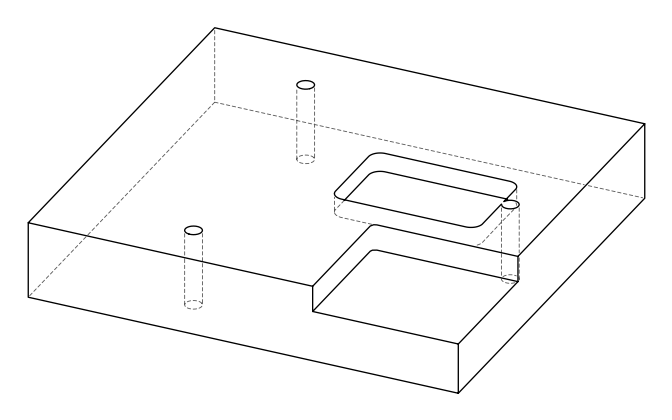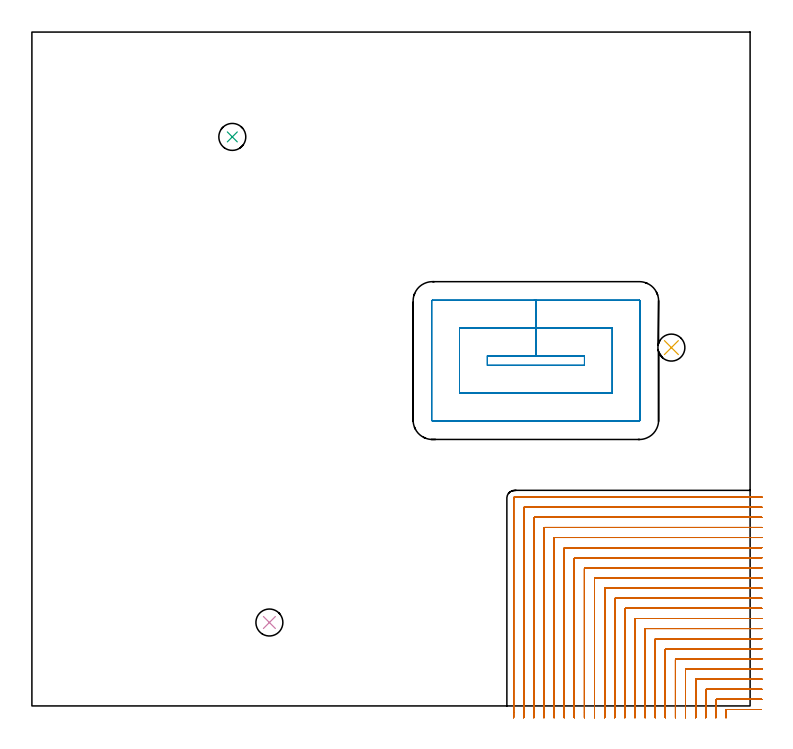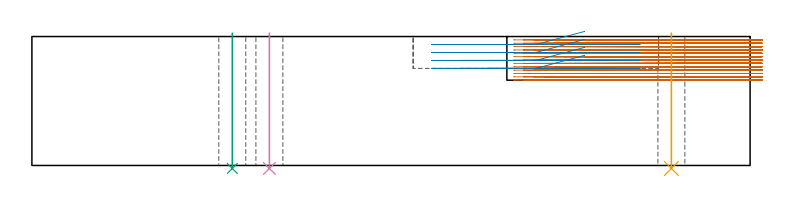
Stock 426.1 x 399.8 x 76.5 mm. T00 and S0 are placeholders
(PLAN: 5 operations, 2 tool changes, 102.8 min)
(1 MILL_CORNER_NOTCH_RECTANGULAR | CORNER_NOTCH_RECTANGULAR | NXT0201_009 | Follow Part, ap 2, ae 75% | 94.87 min | 477914 mm3)
(2 MILL_RECTANGULAR_POCKET | POCKET_RECTANGULAR_STRAIGHT | UGT0201_105 | Follow Part, ap 5.5, ae 75% | 6.96 min | 255527 mm3)
(3 INDEXABLE_INSERT_DRILL_THROUGH_HOLE_FROM_SOLID | STEP1HOLE | NXT0302_003 | 0.32 min | 15356 mm3)
(4 INDEXABLE_INSERT_DRILL_THROUGH_HOLE_FROM_SOLID_1 | STEP1HOLE_1 | NXT0302_003 | 0.32 min | 15328 mm3)
(5 INDEXABLE_INSERT_DRILL_THROUGH_HOLE_FROM_SOLID_2 | STEP1HOLE_2 | NXT0302_003 | 0.32 min | 15305 mm3)
(TOOL NXT0201_009 | ENDMILL 8mm [2P460-0800-NA 1630] | D8 FL26 Z6)
(TOOL UGT0201_105 | End Mill 22 mm | D22 FL25 Z2)
(TOOL NXT0302_003 | Index. Insert Drill 16mm [880-D1600L20-05] | D16 PA176 FL80 Z2)
(OP 1 MILL_CORNER_NOTCH_RECTANGULAR)
G17 G21 G94 G90
T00 M6
G54
G17 G0 G90 X432.504 Y-2.1 S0 M3
G43 Z86.5 H1
Z74.508
G94 G1 X429.504 F250.
X412.192 F500.
G3 X411.8 Y-2.492 R0.4
G1 Y-4.
Y-7. F250.
G0 Z86.5
X433.1 Y3.9
Z74.508
G1 X430.1
X406.192 F500.
G3 X405.8 Y3.508 R0.4
G1 Y-4.
Y-7. F250.
G0 Z86.5
X433.1 Y9.9
Z74.508
G1 X430.1
X400.193 F500.
G3 X399.8 Y9.507 R0.4
G1 Y-4.
Y-7. F250.
G0 Z86.5
X433.1 Y15.9
Z74.508
G1 X430.1
X394.193 F500.
G3 X393.8 Y15.507 R0.4
G1 Y-4.
Y-7. F250.
G0 Z86.5
X433.1 Y21.9
Z74.508
G1 X430.1
X388.193 F500.
G3 X387.8 Y21.507 R0.4
G1 Y-4.
Y-7. F250.
G0 Z86.5
X433.1 Y27.9
Z74.508
G1 X430.1
X382.193 F500.
G3 X381.8 Y27.507 R0.4
G1 Y-4.
Y-7. F250.
G0 Z86.5
X433.1 Y33.9
Z74.508
G1 X430.1
X376.194 F500.
G3 X375.8 Y33.506 R0.4
G1 Y-4.
Y-7. F250.
G0 Z86.5
X433.1 Y39.9
Z74.508
G1 X430.1
X370.194 F500.
G3 X369.8 Y39.506 R0.4
G1 Y-4.
Y-7. F250.
G0 Z86.5
X433.1 Y45.9
Z74.508
G1 X430.1
X364.194 F500.
G3 X363.8 Y45.506 R0.4
G1 Y-4.
Y-7. F250.
G0 Z86.5
X433.1 Y51.9
Z74.508
G1 X430.1
X358.194 F500.
G3 X357.8 Y51.506 R0.4
G1 Y-4.
Y-7. F250.
G0 Z86.5
X433.1 Y57.9
Z74.508
G1 X430.1
X352.195 F500.
G3 X351.8 Y57.505 R0.4
G1 Y-4.
Y-7. F250.
G0 Z86.5
X433.1 Y63.9
Z74.508
G1 X430.1
X346.195 F500.
G3 X345.8 Y63.505 R0.4
G1 Y-4.
Y-7. F250.
G0 Z86.5
X433.1 Y69.9
Z74.508
G1 X430.1
X340.195 F500.
G3 X339.8 Y69.505 R0.4
G1 Y-4.
Y-7. F250.
G0 Z86.5
X433.1 Y75.9
Z74.508
G1 X430.1
X334.195 F500.
G3 X333.8 Y75.505 R0.4
G1 Y-4.
Y-7. F250.
G0 Z86.5
X433.1 Y81.9
Z74.508
G1 X430.1
X328.196 F500.
G3 X327.8 Y81.504 R0.4
G1 Y-4.
Y-7. F250.
G0 Z86.5
X433.1 Y87.9
Z74.508
G1 X430.1
X322.196 F500.
G3 X321.8 Y87.504 R0.4
G1 Y-4.
Y-7. F250.
G0 Z86.5
X433.1 Y93.9
Z74.508
G1 X430.1
X316.196 F500.
G3 X315.8 Y93.504 R0.4
G1 Y-4.
Y-7. F250.
G0 Z86.5
X433.1 Y99.9
Z74.508
G1 X430.1
X310.196 F500.
G3 X309.8 Y99.504 R0.4
G1 Y-4.
Y-7. F250.
G0 Z86.5
X433.1 Y105.9
Z74.508
G1 X430.1
X304.197 F500.
G3 X303.8 Y105.503 R0.4
G1 Y-4.
Y-7. F250.
G0 Z86.5
X433.1 Y111.9
Z74.508
G1 X430.1
X298.197 F500.
G3 X297.8 Y111.503 R0.4
G1 Y-4.
Y-7. F250.
G0 Z86.5
X433.1 Y117.9
Z74.508
G1 X430.1
X292.197 F500.
G3 X291.8 Y117.503 R0.4
G1 Y-4.
Y-7. F250.
G0 Z86.5
X433.1 Y123.9
Z74.508
G1 X430.1
X286.4 F500.
G3 X285.8 Y123.3 R0.6
G1 Y-4.
Y-7. F250.
G0 Z86.5
X432.504 Y-2.1
Z72.515
G1 X429.504
X412.192 F500.
G3 X411.8 Y-2.492 R0.4
G1 Y-4.
Y-7. F250.
G0 Z86.5
X433.1 Y3.9
Z72.515
G1 X430.1
X406.192 F500.
G3 X405.8 Y3.508 R0.4
G1 Y-4.
Y-7. F250.
G0 Z86.5
X433.1 Y9.9
Z72.515
G1 X430.1
X400.193 F500.
G3 X399.8 Y9.507 R0.4
G1 Y-4.
Y-7. F250.
G0 Z86.5
X433.1 Y15.9
Z72.515
G1 X430.1
X394.193 F500.
G3 X393.8 Y15.507 R0.4
G1 Y-4.
Y-7. F250.
G0 Z86.5
X433.1 Y21.9
Z72.515
G1 X430.1
X388.193 F500.
G3 X387.8 Y21.507 R0.4
G1 Y-4.
Y-7. F250.
G0 Z86.5
X433.1 Y27.9
Z72.515
G1 X430.1
X382.193 F500.
G3 X381.8 Y27.507 R0.4
G1 Y-4.
Y-7. F250.
G0 Z86.5
X433.1 Y33.9
Z72.515
G1 X430.1
X376.194 F500.
G3 X375.8 Y33.506 R0.4
G1 Y-4.
Y-7. F250.
G0 Z86.5
X433.1 Y39.9
Z72.515
G1 X430.1
X370.194 F500.
G3 X369.8 Y39.506 R0.4
G1 Y-4.
Y-7. F250.
G0 Z86.5
X433.1 Y45.9
Z72.515
G1 X430.1
X364.194 F500.
G3 X363.8 Y45.506 R0.4
G1 Y-4.
Y-7. F250.
G0 Z86.5
X433.1 Y51.9
Z72.515
G1 X430.1
X358.194 F500.
G3 X357.8 Y51.506 R0.4
G1 Y-4.
Y-7. F250.
G0 Z86.5
X433.1 Y57.9
Z72.515
G1 X430.1
X352.195 F500.
G3 X351.8 Y57.505 R0.4
G1 Y-4.
Y-7. F250.
G0 Z86.5
X433.1 Y63.9
Z72.515
G1 X430.1
X346.195 F500.
G3 X345.8 Y63.505 R0.4
G1 Y-4.
Y-7. F250.
G0 Z86.5
X433.1 Y69.9
Z72.515
G1 X430.1
X340.195 F500.
G3 X339.8 Y69.505 R0.4
G1 Y-4.
Y-7. F250.
G0 Z86.5
X433.1 Y75.9
Z72.515
G1 X430.1
X334.195 F500.
G3 X333.8 Y75.505 R0.4
G1 Y-4.
Y-7. F250.
G0 Z86.5
X433.1 Y81.9
Z72.515
G1 X430.1
X328.196 F500.
G3 X327.8 Y81.504 R0.4
G1 Y-4.
Y-7. F250.
G0 Z86.5
X433.1 Y87.9
Z72.515
G1 X430.1
X322.196 F500.
G3 X321.8 Y87.504 R0.4
G1 Y-4.
Y-7. F250.
G0 Z86.5
X433.1 Y93.9
Z72.515
G1 X430.1
X316.196 F500.
G3 X315.8 Y93.504 R0.4
G1 Y-4.
Y-7. F250.
G0 Z86.5
X433.1 Y99.9
Z72.515
G1 X430.1
X310.196 F500.
G3 X309.8 Y99.504 R0.4
G1 Y-4.
Y-7. F250.
G0 Z86.5
X433.1 Y105.9
Z72.515
G1 X430.1
X304.197 F500.
G3 X303.8 Y105.503 R0.4
G1 Y-4.
Y-7. F250.
G0 Z86.5
X433.1 Y111.9
Z72.515
G1 X430.1
X298.197 F500.
G3 X297.8 Y111.503 R0.4
G1 Y-4.
Y-7. F250.
G0 Z86.5
X433.1 Y117.9
Z72.515
G1 X430.1
X292.197 F500.
G3 X291.8 Y117.503 R0.4
G1 Y-4.
Y-7. F250.
G0 Z86.5
X433.1 Y123.9
Z72.515
G1 X430.1
X286.4 F500.
G3 X285.8 Y123.3 R0.6
G1 Y-4.
Y-7. F250.
G0 Z86.5
X432.504 Y-2.1
Z70.523
G1 X429.504
X412.192 F500.
G3 X411.8 Y-2.492 R0.4
G1 Y-4.
Y-7. F250.
G0 Z86.5
X433.1 Y3.9
Z70.523
G1 X430.1
X406.192 F500.
G3 X405.8 Y3.508 R0.4
G1 Y-4.
Y-7. F250.
G0 Z86.5
X433.1 Y9.9
Z70.523
G1 X430.1
X400.193 F500.
G3 X399.8 Y9.507 R0.4
G1 Y-4.
Y-7. F250.
G0 Z86.5
X433.1 Y15.9
Z70.523
G1 X430.1
X394.193 F500.
G3 X393.8 Y15.507 R0.4
G1 Y-4.
Y-7. F250.
G0 Z86.5
X433.1 Y21.9
Z70.523
G1 X430.1
X388.193 F500.
G3 X387.8 Y21.507 R0.4
G1 Y-4.
Y-7. F250.
G0 Z86.5
X433.1 Y27.9
Z70.523
G1 X430.1
X382.193 F500.
G3 X381.8 Y27.507 R0.4
G1 Y-4.
Y-7. F250.
G0 Z86.5
X433.1 Y33.9
Z70.523
G1 X430.1
X376.194 F500.
G3 X375.8 Y33.506 R0.4
G1 Y-4.
Y-7. F250.
G0 Z86.5
X433.1 Y39.9
Z70.523
G1 X430.1
X370.194 F500.
G3 X369.8 Y39.506 R0.4
G1 Y-4.
Y-7. F250.
G0 Z86.5
X433.1 Y45.9
Z70.523
G1 X430.1
X364.194 F500.
G3 X363.8 Y45.506 R0.4
G1 Y-4.
Y-7. F250.
G0 Z86.5
X433.1 Y51.9
Z70.523
G1 X430.1
X358.194 F500.
G3 X357.8 Y51.506 R0.4
G1 Y-4.
Y-7. F250.
G0 Z86.5
X433.1 Y57.9
Z70.523
G1 X430.1
X352.195 F500.
G3 X351.8 Y57.505 R0.4
G1 Y-4.
Y-7. F250.
G0 Z86.5
X433.1 Y63.9
Z70.523
G1 X430.1
X346.195 F500.
G3 X345.8 Y63.505 R0.4
G1 Y-4.
Y-7. F250.
G0 Z86.5
X433.1 Y69.9
Z70.523
G1 X430.1
X340.195 F500.
G3 X339.8 Y69.505 R0.4
G1 Y-4.
Y-7. F250.
G0 Z86.5
X433.1 Y75.9
Z70.523
G1 X430.1
X334.195 F500.
G3 X333.8 Y75.505 R0.4
G1 Y-4.
Y-7. F250.
G0 Z86.5
X433.1 Y81.9
Z70.523
G1 X430.1
X328.196 F500.
G3 X327.8 Y81.504 R0.4
G1 Y-4.
Y-7. F250.
G0 Z86.5
X433.1 Y87.9
Z70.523
G1 X430.1
X322.196 F500.
G3 X321.8 Y87.504 R0.4
G1 Y-4.
Y-7. F250.
G0 Z86.5
X433.1 Y93.9
Z70.523
G1 X430.1
X316.196 F500.
G3 X315.8 Y93.504 R0.4
G1 Y-4.
Y-7. F250.
G0 Z86.5
X433.1 Y99.9
Z70.523
G1 X430.1
X310.196 F500.
G3 X309.8 Y99.504 R0.4
G1 Y-4.
Y-7. F250.
G0 Z86.5
X433.1 Y105.9
Z70.523
G1 X430.1
X304.197 F500.
G3 X303.8 Y105.503 R0.4
G1 Y-4.
Y-7. F250.
G0 Z86.5
X433.1 Y111.9
Z70.523
G1 X430.1
X298.197 F500.
G3 X297.8 Y111.503 R0.4
G1 Y-4.
Y-7. F250.
G0 Z86.5
X433.1 Y117.9
Z70.523
G1 X430.1
X292.197 F500.
G3 X291.8 Y117.503 R0.4
G1 Y-4.
Y-7. F250.
G0 Z86.5
X433.1 Y123.9
Z70.523
G1 X430.1
X286.4 F500.
G3 X285.8 Y123.3 R0.6
G1 Y-4.
Y-7. F250.
G0 Z86.5
X432.504 Y-2.1
Z68.531
G1 X429.504
X412.192 F500.
G3 X411.8 Y-2.492 R0.4
G1 Y-4.
Y-7. F250.
G0 Z86.5
X433.1 Y3.9
Z68.531
G1 X430.1
X406.192 F500.
G3 X405.8 Y3.508 R0.4
G1 Y-4.
Y-7. F250.
G0 Z86.5
X433.1 Y9.9
Z68.531
G1 X430.1
X400.193 F500.
G3 X399.8 Y9.507 R0.4
G1 Y-4.
Y-7. F250.
G0 Z86.5
X433.1 Y15.9
Z68.531
G1 X430.1
X394.193 F500.
G3 X393.8 Y15.507 R0.4
G1 Y-4.
Y-7. F250.
G0 Z86.5
X433.1 Y21.9
Z68.531
G1 X430.1
X388.193 F500.
G3 X387.8 Y21.507 R0.4
G1 Y-4.
Y-7. F250.
G0 Z86.5
X433.1 Y27.9
Z68.531
G1 X430.1
X382.193 F500.
G3 X381.8 Y27.507 R0.4
G1 Y-4.
Y-7. F250.
G0 Z86.5
X433.1 Y33.9
Z68.531
G1 X430.1
X376.194 F500.
G3 X375.8 Y33.506 R0.4
G1 Y-4.
Y-7. F250.
G0 Z86.5
X433.1 Y39.9
Z68.531
G1 X430.1
X370.194 F500.
G3 X369.8 Y39.506 R0.4
G1 Y-4.
Y-7. F250.
G0 Z86.5
X433.1 Y45.9
Z68.531
G1 X430.1
X364.194 F500.
G3 X363.8 Y45.506 R0.4
G1 Y-4.
Y-7. F250.
G0 Z86.5
X433.1 Y51.9
Z68.531
G1 X430.1
X358.194 F500.
G3 X357.8 Y51.506 R0.4
G1 Y-4.
Y-7. F250.
G0 Z86.5
X433.1 Y57.9
Z68.531
G1 X430.1
X352.195 F500.
G3 X351.8 Y57.505 R0.4
G1 Y-4.
Y-7. F250.
G0 Z86.5
X433.1 Y63.9
Z68.531
G1 X430.1
X346.195 F500.
G3 X345.8 Y63.505 R0.4
G1 Y-4.
Y-7. F250.
G0 Z86.5
X433.1 Y69.9
Z68.531
G1 X430.1
X340.195 F500.
G3 X339.8 Y69.505 R0.4
G1 Y-4.
Y-7. F250.
G0 Z86.5
X433.1 Y75.9
Z68.531
G1 X430.1
X334.195 F500.
G3 X333.8 Y75.505 R0.4
G1 Y-4.
Y-7. F250.
G0 Z86.5
X433.1 Y81.9
Z68.531
G1 X430.1
X328.196 F500.
G3 X327.8 Y81.504 R0.4
G1 Y-4.
Y-7. F250.
G0 Z86.5
X433.1 Y87.9
Z68.531
G1 X430.1
X322.196 F500.
G3 X321.8 Y87.504 R0.4
G1 Y-4.
Y-7. F250.
G0 Z86.5
X433.1 Y93.9
Z68.531
G1 X430.1
X316.196 F500.
G3 X315.8 Y93.504 R0.4
G1 Y-4.
Y-7. F250.
G0 Z86.5
X433.1 Y99.9
Z68.531
G1 X430.1
X310.196 F500.
G3 X309.8 Y99.504 R0.4
G1 Y-4.
Y-7. F250.
G0 Z86.5
X433.1 Y105.9
Z68.531
G1 X430.1
X304.197 F500.
G3 X303.8 Y105.503 R0.4
G1 Y-4.
Y-7. F250.
G0 Z86.5
X433.1 Y111.9
Z68.531
G1 X430.1
X298.197 F500.
G3 X297.8 Y111.503 R0.4
G1 Y-4.
Y-7. F250.
G0 Z86.5
X433.1 Y117.9
Z68.531
G1 X430.1
X292.197 F500.
G3 X291.8 Y117.503 R0.4
G1 Y-4.
Y-7. F250.
G0 Z86.5
X433.1 Y123.9
Z68.531
G1 X430.1
X286.4 F500.
G3 X285.8 Y123.3 R0.6
G1 Y-4.
Y-7. F250.
G0 Z86.5
X432.504 Y-2.1
Z66.538
G1 X429.504
X412.192 F500.
G3 X411.8 Y-2.492 R0.4
G1 Y-4.
Y-7. F250.
G0 Z86.5
X433.1 Y3.9
Z66.538
G1 X430.1
X406.192 F500.
G3 X405.8 Y3.508 R0.4
G1 Y-4.
Y-7. F250.
G0 Z86.5
X433.1 Y9.9
Z66.538
G1 X430.1
X400.193 F500.
G3 X399.8 Y9.507 R0.4
G1 Y-4.
Y-7. F250.
G0 Z86.5
X433.1 Y15.9
Z66.538
G1 X430.1
X394.193 F500.
G3 X393.8 Y15.507 R0.4
G1 Y-4.
Y-7. F250.
G0 Z86.5
X433.1 Y21.9
Z66.538
G1 X430.1
X388.193 F500.
G3 X387.8 Y21.507 R0.4
G1 Y-4.
Y-7. F250.
G0 Z86.5
X433.1 Y27.9
Z66.538
G1 X430.1
X382.193 F500.
G3 X381.8 Y27.507 R0.4
G1 Y-4.
Y-7. F250.
G0 Z86.5
X433.1 Y33.9
Z66.538
G1 X430.1
X376.194 F500.
G3 X375.8 Y33.506 R0.4
G1 Y-4.
Y-7. F250.
G0 Z86.5
X433.1 Y39.9
Z66.538
G1 X430.1
X370.194 F500.
G3 X369.8 Y39.506 R0.4
G1 Y-4.
Y-7. F250.
G0 Z86.5
X433.1 Y45.9
Z66.538
G1 X430.1
X364.194 F500.
G3 X363.8 Y45.506 R0.4
G1 Y-4.
Y-7. F250.
G0 Z86.5
X433.1 Y51.9
Z66.538
G1 X430.1
X358.194 F500.
G3 X357.8 Y51.506 R0.4
G1 Y-4.
Y-7. F250.
G0 Z86.5
X433.1 Y57.9
Z66.538
G1 X430.1
X352.195 F500.
G3 X351.8 Y57.505 R0.4
G1 Y-4.
Y-7. F250.
G0 Z86.5
X433.1 Y63.9
Z66.538
G1 X430.1
X346.195 F500.
G3 X345.8 Y63.505 R0.4
G1 Y-4.
Y-7. F250.
G0 Z86.5
X433.1 Y69.9
Z66.538
G1 X430.1
X340.195 F500.
G3 X339.8 Y69.505 R0.4
G1 Y-4.
Y-7. F250.
G0 Z86.5
X433.1 Y75.9
Z66.538
G1 X430.1
X334.195 F500.
G3 X333.8 Y75.505 R0.4
G1 Y-4.
Y-7. F250.
G0 Z86.5
X433.1 Y81.9
Z66.538
G1 X430.1
X328.196 F500.
G3 X327.8 Y81.504 R0.4
G1 Y-4.
Y-7. F250.
G0 Z86.5
X433.1 Y87.9
Z66.538
G1 X430.1
X322.196 F500.
G3 X321.8 Y87.504 R0.4
G1 Y-4.
Y-7. F250.
G0 Z86.5
X433.1 Y93.9
Z66.538
G1 X430.1
X316.196 F500.
G3 X315.8 Y93.504 R0.4
G1 Y-4.
Y-7. F250.
G0 Z86.5
X433.1 Y99.9
Z66.538
G1 X430.1
X310.196 F500.
G3 X309.8 Y99.504 R0.4
G1 Y-4.
Y-7. F250.
G0 Z86.5
X433.1 Y105.9
Z66.538
G1 X430.1
X304.197 F500.
G3 X303.8 Y105.503 R0.4
G1 Y-4.
Y-7. F250.
G0 Z86.5
X433.1 Y111.9
Z66.538
G1 X430.1
X298.197 F500.
G3 X297.8 Y111.503 R0.4
G1 Y-4.
Y-7. F250.
G0 Z86.5
X433.1 Y117.9
Z66.538
G1 X430.1
X292.197 F500.
G3 X291.8 Y117.503 R0.4
G1 Y-4.
Y-7. F250.
G0 Z86.5
X433.1 Y123.9
Z66.538
G1 X430.1
X286.4 F500.
G3 X285.8 Y123.3 R0.6
G1 Y-4.
Y-7. F250.
G0 Z86.5
X432.504 Y-2.1
Z64.546
G1 X429.504
X412.192 F500.
G3 X411.8 Y-2.492 R0.4
G1 Y-4.
Y-7. F250.
G0 Z86.5
X433.1 Y3.9
Z64.546
G1 X430.1
X406.192 F500.
G3 X405.8 Y3.508 R0.4
G1 Y-4.
Y-7. F250.
G0 Z86.5
X433.1 Y9.9
Z64.546
G1 X430.1
X400.193 F500.
G3 X399.8 Y9.507 R0.4
G1 Y-4.
Y-7. F250.
G0 Z86.5
X433.1 Y15.9
Z64.546
G1 X430.1
X394.193 F500.
G3 X393.8 Y15.507 R0.4
G1 Y-4.
Y-7. F250.
G0 Z86.5
X433.1 Y21.9
Z64.546
G1 X430.1
X388.193 F500.
G3 X387.8 Y21.507 R0.4
G1 Y-4.
Y-7. F250.
G0 Z86.5
X433.1 Y27.9
Z64.546
G1 X430.1
X382.193 F500.
G3 X381.8 Y27.507 R0.4
G1 Y-4.
Y-7. F250.
G0 Z86.5
X433.1 Y33.9
Z64.546
G1 X430.1
X376.194 F500.
G3 X375.8 Y33.506 R0.4
G1 Y-4.
Y-7. F250.
G0 Z86.5
X433.1 Y39.9
Z64.546
G1 X430.1
X370.194 F500.
G3 X369.8 Y39.506 R0.4
G1 Y-4.
Y-7. F250.
G0 Z86.5
X433.1 Y45.9
Z64.546
G1 X430.1
X364.194 F500.
G3 X363.8 Y45.506 R0.4
G1 Y-4.
Y-7. F250.
G0 Z86.5
X433.1 Y51.9
Z64.546
G1 X430.1
X358.194 F500.
G3 X357.8 Y51.506 R0.4
G1 Y-4.
Y-7. F250.
G0 Z86.5
X433.1 Y57.9
Z64.546
G1 X430.1
X352.195 F500.
G3 X351.8 Y57.505 R0.4
G1 Y-4.
Y-7. F250.
G0 Z86.5
X433.1 Y63.9
Z64.546
G1 X430.1
X346.195 F500.
G3 X345.8 Y63.505 R0.4
G1 Y-4.
Y-7. F250.
G0 Z86.5
X433.1 Y69.9
Z64.546
G1 X430.1
X340.195 F500.
G3 X339.8 Y69.505 R0.4
G1 Y-4.
Y-7. F250.
G0 Z86.5
X433.1 Y75.9
Z64.546
G1 X430.1
X334.195 F500.
G3 X333.8 Y75.505 R0.4
G1 Y-4.
Y-7. F250.
G0 Z86.5
X433.1 Y81.9
Z64.546
G1 X430.1
X328.196 F500.
G3 X327.8 Y81.504 R0.4
G1 Y-4.
Y-7. F250.
G0 Z86.5
X433.1 Y87.9
Z64.546
G1 X430.1
X322.196 F500.
G3 X321.8 Y87.504 R0.4
G1 Y-4.
Y-7. F250.
G0 Z86.5
X433.1 Y93.9
Z64.546
G1 X430.1
X316.196 F500.
G3 X315.8 Y93.504 R0.4
G1 Y-4.
Y-7. F250.
G0 Z86.5
X433.1 Y99.9
Z64.546
G1 X430.1
X310.196 F500.
G3 X309.8 Y99.504 R0.4
G1 Y-4.
Y-7. F250.
G0 Z86.5
X433.1 Y105.9
Z64.546
G1 X430.1
X304.197 F500.
G3 X303.8 Y105.503 R0.4
G1 Y-4.
Y-7. F250.
G0 Z86.5
X433.1 Y111.9
Z64.546
G1 X430.1
X298.197 F500.
G3 X297.8 Y111.503 R0.4
G1 Y-4.
Y-7. F250.
G0 Z86.5
X433.1 Y117.9
Z64.546
G1 X430.1
X292.197 F500.
G3 X291.8 Y117.503 R0.4
G1 Y-4.
Y-7. F250.
G0 Z86.5
X433.1 Y123.9
Z64.546
G1 X430.1
X286.4 F500.
G3 X285.8 Y123.3 R0.6
G1 Y-4.
Y-7. F250.
G0 Z86.5
X432.504 Y-2.1
Z62.554
G1 X429.504
X412.192 F500.
G3 X411.8 Y-2.492 R0.4
G1 Y-4.
Y-7. F250.
G0 Z86.5
X433.1 Y3.9
Z62.554
G1 X430.1
X406.192 F500.
G3 X405.8 Y3.508 R0.4
G1 Y-4.
Y-7. F250.
G0 Z86.5
X433.1 Y9.9
Z62.554
G1 X430.1
X400.193 F500.
G3 X399.8 Y9.507 R0.4
G1 Y-4.
Y-7. F250.
G0 Z86.5
X433.1 Y15.9
Z62.554
G1 X430.1
X394.193 F500.
G3 X393.8 Y15.507 R0.4
G1 Y-4.
Y-7. F250.
G0 Z86.5
X433.1 Y21.9
Z62.554
G1 X430.1
X388.193 F500.
G3 X387.8 Y21.507 R0.4
G1 Y-4.
Y-7. F250.
G0 Z86.5
X433.1 Y27.9
Z62.554
G1 X430.1
X382.193 F500.
G3 X381.8 Y27.507 R0.4
G1 Y-4.
Y-7. F250.
G0 Z86.5
X433.1 Y33.9
Z62.554
G1 X430.1
X376.194 F500.
G3 X375.8 Y33.506 R0.4
G1 Y-4.
Y-7. F250.
G0 Z86.5
X433.1 Y39.9
Z62.554
G1 X430.1
X370.194 F500.
G3 X369.8 Y39.506 R0.4
G1 Y-4.
Y-7. F250.
G0 Z86.5
X433.1 Y45.9
Z62.554
G1 X430.1
X364.194 F500.
G3 X363.8 Y45.506 R0.4
G1 Y-4.
Y-7. F250.
G0 Z86.5
X433.1 Y51.9
Z62.554
G1 X430.1
X358.194 F500.
G3 X357.8 Y51.506 R0.4
G1 Y-4.
Y-7. F250.
G0 Z86.5
X433.1 Y57.9
Z62.554
G1 X430.1
X352.195 F500.
G3 X351.8 Y57.505 R0.4
G1 Y-4.
Y-7. F250.
G0 Z86.5
X433.1 Y63.9
Z62.554
G1 X430.1
X346.195 F500.
G3 X345.8 Y63.505 R0.4
G1 Y-4.
Y-7. F250.
G0 Z86.5
X433.1 Y69.9
Z62.554
G1 X430.1
X340.195 F500.
G3 X339.8 Y69.505 R0.4
G1 Y-4.
Y-7. F250.
G0 Z86.5
X433.1 Y75.9
Z62.554
G1 X430.1
X334.195 F500.
G3 X333.8 Y75.505 R0.4
G1 Y-4.
Y-7. F250.
G0 Z86.5
X433.1 Y81.9
Z62.554
G1 X430.1
X328.196 F500.
G3 X327.8 Y81.504 R0.4
G1 Y-4.
Y-7. F250.
G0 Z86.5
X433.1 Y87.9
Z62.554
G1 X430.1
X322.196 F500.
G3 X321.8 Y87.504 R0.4
G1 Y-4.
Y-7. F250.
G0 Z86.5
X433.1 Y93.9
Z62.554
G1 X430.1
X316.196 F500.
G3 X315.8 Y93.504 R0.4
G1 Y-4.
Y-7. F250.
G0 Z86.5
X433.1 Y99.9
Z62.554
G1 X430.1
X310.196 F500.
G3 X309.8 Y99.504 R0.4
G1 Y-4.
Y-7. F250.
G0 Z86.5
X433.1 Y105.9
Z62.554
G1 X430.1
X304.197 F500.
G3 X303.8 Y105.503 R0.4
G1 Y-4.
Y-7. F250.
G0 Z86.5
X433.1 Y111.9
Z62.554
G1 X430.1
X298.197 F500.
G3 X297.8 Y111.503 R0.4
G1 Y-4.
Y-7. F250.
G0 Z86.5
X433.1 Y117.9
Z62.554
G1 X430.1
X292.197 F500.
G3 X291.8 Y117.503 R0.4
G1 Y-4.
Y-7. F250.
G0 Z86.5
X433.1 Y123.9
Z62.554
G1 X430.1
X286.4 F500.
G3 X285.8 Y123.3 R0.6
G1 Y-4.
Y-7. F250.
G0 Z86.5
X432.504 Y-2.1
Z60.562
G1 X429.504
X412.192 F500.
G3 X411.8 Y-2.492 R0.4
G1 Y-4.
Y-7. F250.
G0 Z86.5
X433.1 Y3.9
Z60.562
G1 X430.1
X406.192 F500.
G3 X405.8 Y3.508 R0.4
G1 Y-4.
Y-7. F250.
G0 Z86.5
X433.1 Y9.9
Z60.562
G1 X430.1
X400.193 F500.
G3 X399.8 Y9.507 R0.4
G1 Y-4.
Y-7. F250.
G0 Z86.5
X433.1 Y15.9
Z60.562
G1 X430.1
X394.193 F500.
G3 X393.8 Y15.507 R0.4
G1 Y-4.
Y-7. F250.
G0 Z86.5
X433.1 Y21.9
Z60.562
G1 X430.1
X388.193 F500.
G3 X387.8 Y21.507 R0.4
G1 Y-4.
Y-7. F250.
G0 Z86.5
X433.1 Y27.9
Z60.562
G1 X430.1
X382.193 F500.
G3 X381.8 Y27.507 R0.4
G1 Y-4.
Y-7. F250.
G0 Z86.5
X433.1 Y33.9
Z60.562
G1 X430.1
X376.194 F500.
G3 X375.8 Y33.506 R0.4
G1 Y-4.
Y-7. F250.
G0 Z86.5
X433.1 Y39.9
Z60.562
G1 X430.1
X370.194 F500.
G3 X369.8 Y39.506 R0.4
G1 Y-4.
Y-7. F250.
G0 Z86.5
X433.1 Y45.9
Z60.562
G1 X430.1
X364.194 F500.
G3 X363.8 Y45.506 R0.4
G1 Y-4.
Y-7. F250.
G0 Z86.5
X433.1 Y51.9
Z60.562
G1 X430.1
X358.194 F500.
G3 X357.8 Y51.506 R0.4
G1 Y-4.
Y-7. F250.
G0 Z86.5
X433.1 Y57.9
Z60.562
G1 X430.1
X352.195 F500.
G3 X351.8 Y57.505 R0.4
G1 Y-4.
Y-7. F250.
G0 Z86.5
X433.1 Y63.9
Z60.562
G1 X430.1
X346.195 F500.
G3 X345.8 Y63.505 R0.4
G1 Y-4.
Y-7. F250.
G0 Z86.5
X433.1 Y69.9
Z60.562
G1 X430.1
X340.195 F500.
G3 X339.8 Y69.505 R0.4
G1 Y-4.
Y-7. F250.
G0 Z86.5
X433.1 Y75.9
Z60.562
G1 X430.1
X334.195 F500.
G3 X333.8 Y75.505 R0.4
G1 Y-4.
Y-7. F250.
G0 Z86.5
X433.1 Y81.9
Z60.562
G1 X430.1
X328.196 F500.
G3 X327.8 Y81.504 R0.4
G1 Y-4.
Y-7. F250.
G0 Z86.5
X433.1 Y87.9
Z60.562
G1 X430.1
X322.196 F500.
G3 X321.8 Y87.504 R0.4
G1 Y-4.
Y-7. F250.
G0 Z86.5
X433.1 Y93.9
Z60.562
G1 X430.1
X316.196 F500.
G3 X315.8 Y93.504 R0.4
G1 Y-4.
Y-7. F250.
G0 Z86.5
X433.1 Y99.9
Z60.562
G1 X430.1
X310.196 F500.
G3 X309.8 Y99.504 R0.4
G1 Y-4.
Y-7. F250.
G0 Z86.5
X433.1 Y105.9
Z60.562
G1 X430.1
X304.197 F500.
G3 X303.8 Y105.503 R0.4
G1 Y-4.
Y-7. F250.
G0 Z86.5
X433.1 Y111.9
Z60.562
G1 X430.1
X298.197 F500.
G3 X297.8 Y111.503 R0.4
G1 Y-4.
Y-7. F250.
G0 Z86.5
X433.1 Y117.9
Z60.562
G1 X430.1
X292.197 F500.
G3 X291.8 Y117.503 R0.4
G1 Y-4.
Y-7. F250.
G0 Z86.5
X433.1 Y123.9
Z60.562
G1 X430.1
X286.4 F500.
G3 X285.8 Y123.3 R0.6
G1 Y-4.
Y-7. F250.
G0 Z86.5
X432.504 Y-2.1
Z58.569
G1 X429.504
X412.192 F500.
G3 X411.8 Y-2.492 R0.4
G1 Y-4.
Y-7. F250.
G0 Z86.5
X433.1 Y3.9
Z58.569
G1 X430.1
X406.192 F500.
G3 X405.8 Y3.508 R0.4
G1 Y-4.
Y-7. F250.
G0 Z86.5
X433.1 Y9.9
Z58.569
G1 X430.1
X400.193 F500.
G3 X399.8 Y9.507 R0.4
G1 Y-4.
Y-7. F250.
G0 Z86.5
X433.1 Y15.9
Z58.569
G1 X430.1
X394.193 F500.
G3 X393.8 Y15.507 R0.4
G1 Y-4.
Y-7. F250.
G0 Z86.5
X433.1 Y21.9
Z58.569
G1 X430.1
X388.193 F500.
G3 X387.8 Y21.507 R0.4
G1 Y-4.
Y-7. F250.
G0 Z86.5
X433.1 Y27.9
Z58.569
G1 X430.1
X382.193 F500.
G3 X381.8 Y27.507 R0.4
G1 Y-4.
Y-7. F250.
G0 Z86.5
X433.1 Y33.9
Z58.569
G1 X430.1
X376.194 F500.
G3 X375.8 Y33.506 R0.4
G1 Y-4.
Y-7. F250.
G0 Z86.5
X433.1 Y39.9
Z58.569
G1 X430.1
X370.194 F500.
G3 X369.8 Y39.506 R0.4
G1 Y-4.
Y-7. F250.
G0 Z86.5
X433.1 Y45.9
Z58.569
G1 X430.1
X364.194 F500.
G3 X363.8 Y45.506 R0.4
G1 Y-4.
Y-7. F250.
G0 Z86.5
X433.1 Y51.9
Z58.569
G1 X430.1
X358.194 F500.
G3 X357.8 Y51.506 R0.4
G1 Y-4.
Y-7. F250.
G0 Z86.5
X433.1 Y57.9
Z58.569
G1 X430.1
X352.195 F500.
G3 X351.8 Y57.505 R0.4
G1 Y-4.
Y-7. F250.
G0 Z86.5
X433.1 Y63.9
Z58.569
G1 X430.1
X346.195 F500.
G3 X345.8 Y63.505 R0.4
G1 Y-4.
Y-7. F250.
G0 Z86.5
X433.1 Y69.9
Z58.569
G1 X430.1
X340.195 F500.
G3 X339.8 Y69.505 R0.4
G1 Y-4.
Y-7. F250.
G0 Z86.5
X433.1 Y75.9
Z58.569
G1 X430.1
X334.195 F500.
G3 X333.8 Y75.505 R0.4
G1 Y-4.
Y-7. F250.
G0 Z86.5
X433.1 Y81.9
Z58.569
G1 X430.1
X328.196 F500.
G3 X327.8 Y81.504 R0.4
G1 Y-4.
Y-7. F250.
G0 Z86.5
X433.1 Y87.9
Z58.569
G1 X430.1
X322.196 F500.
G3 X321.8 Y87.504 R0.4
G1 Y-4.
Y-7. F250.
G0 Z86.5
X433.1 Y93.9
Z58.569
G1 X430.1
X316.196 F500.
G3 X315.8 Y93.504 R0.4
G1 Y-4.
Y-7. F250.
G0 Z86.5
X433.1 Y99.9
Z58.569
G1 X430.1
X310.196 F500.
G3 X309.8 Y99.504 R0.4
G1 Y-4.
Y-7. F250.
G0 Z86.5
X433.1 Y105.9
Z58.569
G1 X430.1
X304.197 F500.
G3 X303.8 Y105.503 R0.4
G1 Y-4.
Y-7. F250.
G0 Z86.5
X433.1 Y111.9
Z58.569
G1 X430.1
X298.197 F500.
G3 X297.8 Y111.503 R0.4
G1 Y-4.
Y-7. F250.
G0 Z86.5
X433.1 Y117.9
Z58.569
G1 X430.1
X292.197 F500.
G3 X291.8 Y117.503 R0.4
G1 Y-4.
Y-7. F250.
G0 Z86.5
X433.1 Y123.9
Z58.569
G1 X430.1
X286.4 F500.
G3 X285.8 Y123.3 R0.6
G1 Y-4.
Y-7. F250.
G0 Z86.5
X432.504 Y-2.1
Z56.577
G1 X429.504
X412.192 F500.
G3 X411.8 Y-2.492 R0.4
G1 Y-4.
Y-7. F250.
G0 Z86.5
X433.1 Y3.9
Z56.577
G1 X430.1
X406.192 F500.
G3 X405.8 Y3.508 R0.4
G1 Y-4.
Y-7. F250.
G0 Z86.5
X433.1 Y9.9
Z56.577
G1 X430.1
X400.193 F500.
G3 X399.8 Y9.507 R0.4
G1 Y-4.
Y-7. F250.
G0 Z86.5
X433.1 Y15.9
Z56.577
G1 X430.1
X394.193 F500.
G3 X393.8 Y15.507 R0.4
G1 Y-4.
Y-7. F250.
G0 Z86.5
X433.1 Y21.9
Z56.577
G1 X430.1
X388.193 F500.
G3 X387.8 Y21.507 R0.4
G1 Y-4.
Y-7. F250.
G0 Z86.5
X433.1 Y27.9
Z56.577
G1 X430.1
X382.193 F500.
G3 X381.8 Y27.507 R0.4
G1 Y-4.
Y-7. F250.
G0 Z86.5
X433.1 Y33.9
Z56.577
G1 X430.1
X376.194 F500.
G3 X375.8 Y33.506 R0.4
G1 Y-4.
Y-7. F250.
G0 Z86.5
X433.1 Y39.9
Z56.577
G1 X430.1
X370.194 F500.
G3 X369.8 Y39.506 R0.4
G1 Y-4.
Y-7. F250.
G0 Z86.5
X433.1 Y45.9
Z56.577
G1 X430.1
X364.194 F500.
G3 X363.8 Y45.506 R0.4
G1 Y-4.
Y-7. F250.
G0 Z86.5
X433.1 Y51.9
Z56.577
G1 X430.1
X358.194 F500.
G3 X357.8 Y51.506 R0.4
G1 Y-4.
Y-7. F250.
G0 Z86.5
X433.1 Y57.9
Z56.577
G1 X430.1
X352.195 F500.
G3 X351.8 Y57.505 R0.4
G1 Y-4.
Y-7. F250.
G0 Z86.5
X433.1 Y63.9
Z56.577
G1 X430.1
X346.195 F500.
G3 X345.8 Y63.505 R0.4
G1 Y-4.
Y-7. F250.
G0 Z86.5
X433.1 Y69.9
Z56.577
G1 X430.1
X340.195 F500.
G3 X339.8 Y69.505 R0.4
G1 Y-4.
Y-7. F250.
G0 Z86.5
X433.1 Y75.9
Z56.577
G1 X430.1
X334.195 F500.
G3 X333.8 Y75.505 R0.4
G1 Y-4.
Y-7. F250.
G0 Z86.5
X433.1 Y81.9
Z56.577
G1 X430.1
X328.196 F500.
G3 X327.8 Y81.504 R0.4
G1 Y-4.
Y-7. F250.
G0 Z86.5
X433.1 Y87.9
Z56.577
G1 X430.1
X322.196 F500.
G3 X321.8 Y87.504 R0.4
G1 Y-4.
Y-7. F250.
G0 Z86.5
X433.1 Y93.9
Z56.577
G1 X430.1
X316.196 F500.
G3 X315.8 Y93.504 R0.4
G1 Y-4.
Y-7. F250.
G0 Z86.5
X433.1 Y99.9
Z56.577
G1 X430.1
X310.196 F500.
G3 X309.8 Y99.504 R0.4
G1 Y-4.
Y-7. F250.
G0 Z86.5
X433.1 Y105.9
Z56.577
G1 X430.1
X304.197 F500.
G3 X303.8 Y105.503 R0.4
G1 Y-4.
Y-7. F250.
G0 Z86.5
X433.1 Y111.9
Z56.577
G1 X430.1
X298.197 F500.
G3 X297.8 Y111.503 R0.4
G1 Y-4.
Y-7. F250.
G0 Z86.5
X433.1 Y117.9
Z56.577
G1 X430.1
X292.197 F500.
G3 X291.8 Y117.503 R0.4
G1 Y-4.
Y-7. F250.
G0 Z86.5
X433.1 Y123.9
Z56.577
G1 X430.1
X286.4 F500.
G3 X285.8 Y123.3 R0.6
G1 Y-4.
Y-7. F250.
G0 Z86.5
X432.504 Y-2.1
Z54.585
G1 X429.504
X412.192 F500.
G3 X411.8 Y-2.492 R0.4
G1 Y-4.
Y-7. F250.
G0 Z86.5
X433.1 Y3.9
Z54.585
G1 X430.1
X406.192 F500.
G3 X405.8 Y3.508 R0.4
G1 Y-4.
Y-7. F250.
G0 Z86.5
X433.1 Y9.9
Z54.585
G1 X430.1
X400.193 F500.
G3 X399.8 Y9.507 R0.4
G1 Y-4.
Y-7. F250.
G0 Z86.5
X433.1 Y15.9
Z54.585
G1 X430.1
X394.193 F500.
G3 X393.8 Y15.507 R0.4
G1 Y-4.
Y-7. F250.
G0 Z86.5
X433.1 Y21.9
Z54.585
G1 X430.1
X388.193 F500.
G3 X387.8 Y21.507 R0.4
G1 Y-4.
Y-7. F250.
G0 Z86.5
X433.1 Y27.9
Z54.585
G1 X430.1
X382.193 F500.
G3 X381.8 Y27.507 R0.4
G1 Y-4.
Y-7. F250.
G0 Z86.5
X433.1 Y33.9
Z54.585
G1 X430.1
X376.194 F500.
G3 X375.8 Y33.506 R0.4
G1 Y-4.
Y-7. F250.
G0 Z86.5
X433.1 Y39.9
Z54.585
G1 X430.1
X370.194 F500.
G3 X369.8 Y39.506 R0.4
G1 Y-4.
Y-7. F250.
G0 Z86.5
X433.1 Y45.9
Z54.585
G1 X430.1
X364.194 F500.
G3 X363.8 Y45.506 R0.4
G1 Y-4.
Y-7. F250.
G0 Z86.5
X433.1 Y51.9
Z54.585
G1 X430.1
X358.194 F500.
G3 X357.8 Y51.506 R0.4
G1 Y-4.
Y-7. F250.
G0 Z86.5
X433.1 Y57.9
Z54.585
G1 X430.1
X352.195 F500.
G3 X351.8 Y57.505 R0.4
G1 Y-4.
Y-7. F250.
G0 Z86.5
X433.1 Y63.9
Z54.585
G1 X430.1
X346.195 F500.
G3 X345.8 Y63.505 R0.4
G1 Y-4.
Y-7. F250.
G0 Z86.5
X433.1 Y69.9
Z54.585
G1 X430.1
X340.195 F500.
G3 X339.8 Y69.505 R0.4
G1 Y-4.
Y-7. F250.
G0 Z86.5
X433.1 Y75.9
Z54.585
G1 X430.1
X334.195 F500.
G3 X333.8 Y75.505 R0.4
G1 Y-4.
Y-7. F250.
G0 Z86.5
X433.1 Y81.9
Z54.585
G1 X430.1
X328.196 F500.
G3 X327.8 Y81.504 R0.4
G1 Y-4.
Y-7. F250.
G0 Z86.5
X433.1 Y87.9
Z54.585
G1 X430.1
X322.196 F500.
G3 X321.8 Y87.504 R0.4
G1 Y-4.
Y-7. F250.
G0 Z86.5
X433.1 Y93.9
Z54.585
G1 X430.1
X316.196 F500.
G3 X315.8 Y93.504 R0.4
G1 Y-4.
Y-7. F250.
G0 Z86.5
X433.1 Y99.9
Z54.585
G1 X430.1
X310.196 F500.
G3 X309.8 Y99.504 R0.4
G1 Y-4.
Y-7. F250.
G0 Z86.5
X433.1 Y105.9
Z54.585
G1 X430.1
X304.197 F500.
G3 X303.8 Y105.503 R0.4
G1 Y-4.
Y-7. F250.
G0 Z86.5
X433.1 Y111.9
Z54.585
G1 X430.1
X298.197 F500.
G3 X297.8 Y111.503 R0.4
G1 Y-4.
Y-7. F250.
G0 Z86.5
X433.1 Y117.9
Z54.585
G1 X430.1
X292.197 F500.
G3 X291.8 Y117.503 R0.4
G1 Y-4.
Y-7. F250.
G0 Z86.5
X433.1 Y123.9
Z54.585
G1 X430.1
X286.4 F500.
G3 X285.8 Y123.3 R0.6
G1 Y-4.
Y-7. F250.
G0 Z86.5
X432.504 Y-2.1
Z52.592
G1 X429.504
X412.192 F500.
G3 X411.8 Y-2.492 R0.4
G1 Y-4.
Y-7. F250.
G0 Z86.5
X433.1 Y3.9
Z52.592
G1 X430.1
X406.192 F500.
G3 X405.8 Y3.508 R0.4
G1 Y-4.
Y-7. F250.
G0 Z86.5
X433.1 Y9.9
Z52.592
G1 X430.1
X400.193 F500.
G3 X399.8 Y9.507 R0.4
G1 Y-4.
Y-7. F250.
G0 Z86.5
X433.1 Y15.9
Z52.592
G1 X430.1
X394.193 F500.
G3 X393.8 Y15.507 R0.4
G1 Y-4.
Y-7. F250.
G0 Z86.5
X433.1 Y21.9
Z52.592
G1 X430.1
X388.193 F500.
G3 X387.8 Y21.507 R0.4
G1 Y-4.
Y-7. F250.
G0 Z86.5
X433.1 Y27.9
Z52.592
G1 X430.1
X382.193 F500.
G3 X381.8 Y27.507 R0.4
G1 Y-4.
Y-7. F250.
G0 Z86.5
X433.1 Y33.9
Z52.592
G1 X430.1
X376.194 F500.
G3 X375.8 Y33.506 R0.4
G1 Y-4.
Y-7. F250.
G0 Z86.5
X433.1 Y39.9
Z52.592
G1 X430.1
X370.194 F500.
G3 X369.8 Y39.506 R0.4
G1 Y-4.
Y-7. F250.
G0 Z86.5
X433.1 Y45.9
Z52.592
G1 X430.1
X364.194 F500.
G3 X363.8 Y45.506 R0.4
G1 Y-4.
Y-7. F250.
G0 Z86.5
X433.1 Y51.9
Z52.592
G1 X430.1
X358.194 F500.
G3 X357.8 Y51.506 R0.4
G1 Y-4.
Y-7. F250.
G0 Z86.5
X433.1 Y57.9
Z52.592
G1 X430.1
X352.195 F500.
G3 X351.8 Y57.505 R0.4
G1 Y-4.
Y-7. F250.
G0 Z86.5
X433.1 Y63.9
Z52.592
G1 X430.1
X346.195 F500.
G3 X345.8 Y63.505 R0.4
G1 Y-4.
Y-7. F250.
G0 Z86.5
X433.1 Y69.9
Z52.592
G1 X430.1
X340.195 F500.
G3 X339.8 Y69.505 R0.4
G1 Y-4.
Y-7. F250.
G0 Z86.5
X433.1 Y75.9
Z52.592
G1 X430.1
X334.195 F500.
G3 X333.8 Y75.505 R0.4
G1 Y-4.
Y-7. F250.
G0 Z86.5
X433.1 Y81.9
Z52.592
G1 X430.1
X328.196 F500.
G3 X327.8 Y81.504 R0.4
G1 Y-4.
Y-7. F250.
G0 Z86.5
X433.1 Y87.9
Z52.592
G1 X430.1
X322.196 F500.
G3 X321.8 Y87.504 R0.4
G1 Y-4.
Y-7. F250.
G0 Z86.5
X433.1 Y93.9
Z52.592
G1 X430.1
X316.196 F500.
G3 X315.8 Y93.504 R0.4
G1 Y-4.
Y-7. F250.
G0 Z86.5
X433.1 Y99.9
Z52.592
G1 X430.1
X310.196 F500.
G3 X309.8 Y99.504 R0.4
G1 Y-4.
Y-7. F250.
G0 Z86.5
X433.1 Y105.9
Z52.592
G1 X430.1
X304.197 F500.
G3 X303.8 Y105.503 R0.4
G1 Y-4.
Y-7. F250.
G0 Z86.5
X433.1 Y111.9
Z52.592
G1 X430.1
X298.197 F500.
G3 X297.8 Y111.503 R0.4
G1 Y-4.
Y-7. F250.
G0 Z86.5
X433.1 Y117.9
Z52.592
G1 X430.1
X292.197 F500.
G3 X291.8 Y117.503 R0.4
G1 Y-4.
Y-7. F250.
G0 Z86.5
X433.1 Y123.9
Z52.592
G1 X430.1
X286.4 F500.
G3 X285.8 Y123.3 R0.6
G1 Y-4.
Y-7. F250.
G0 Z86.5
X432.504 Y-2.1
Z50.6
G1 X429.504
X412.192 F500.
G3 X411.8 Y-2.492 R0.4
G1 Y-4.
Y-7. F250.
G0 Z86.5
X433.1 Y3.9
Z50.6
G1 X430.1
X406.192 F500.
G3 X405.8 Y3.508 R0.4
G1 Y-4.
Y-7. F250.
G0 Z86.5
X433.1 Y9.9
Z50.6
G1 X430.1
X400.193 F500.
G3 X399.8 Y9.507 R0.4
G1 Y-4.
Y-7. F250.
G0 Z86.5
X433.1 Y15.9
Z50.6
G1 X430.1
X394.193 F500.
G3 X393.8 Y15.507 R0.4
G1 Y-4.
Y-7. F250.
G0 Z86.5
X433.1 Y21.9
Z50.6
G1 X430.1
X388.193 F500.
G3 X387.8 Y21.507 R0.4
G1 Y-4.
Y-7. F250.
G0 Z86.5
X433.1 Y27.9
Z50.6
G1 X430.1
X382.193 F500.
G3 X381.8 Y27.507 R0.4
G1 Y-4.
Y-7. F250.
G0 Z86.5
X433.1 Y33.9
Z50.6
G1 X430.1
X376.194 F500.
G3 X375.8 Y33.506 R0.4
G1 Y-4.
Y-7. F250.
G0 Z86.5
X433.1 Y39.9
Z50.6
G1 X430.1
X370.194 F500.
G3 X369.8 Y39.506 R0.4
G1 Y-4.
Y-7. F250.
G0 Z86.5
X433.1 Y45.9
Z50.6
G1 X430.1
X364.194 F500.
G3 X363.8 Y45.506 R0.4
G1 Y-4.
Y-7. F250.
G0 Z86.5
X433.1 Y51.9
Z50.6
G1 X430.1
X358.194 F500.
G3 X357.8 Y51.506 R0.4
G1 Y-4.
Y-7. F250.
G0 Z86.5
X433.1 Y57.9
Z50.6
G1 X430.1
X352.195 F500.
G3 X351.8 Y57.505 R0.4
G1 Y-4.
Y-7. F250.
G0 Z86.5
X433.1 Y63.9
Z50.6
G1 X430.1
X346.195 F500.
G3 X345.8 Y63.505 R0.4
G1 Y-4.
Y-7. F250.
G0 Z86.5
X433.1 Y69.9
Z50.6
G1 X430.1
X340.195 F500.
G3 X339.8 Y69.505 R0.4
G1 Y-4.
Y-7. F250.
G0 Z86.5
X433.1 Y75.9
Z50.6
G1 X430.1
X334.195 F500.
G3 X333.8 Y75.505 R0.4
G1 Y-4.
Y-7. F250.
G0 Z86.5
X433.1 Y81.9
Z50.6
G1 X430.1
X328.196 F500.
G3 X327.8 Y81.504 R0.4
G1 Y-4.
Y-7. F250.
G0 Z86.5
X433.1 Y87.9
Z50.6
G1 X430.1
X322.196 F500.
G3 X321.8 Y87.504 R0.4
G1 Y-4.
Y-7. F250.
G0 Z86.5
X433.1 Y93.9
Z50.6
G1 X430.1
X316.196 F500.
G3 X315.8 Y93.504 R0.4
G1 Y-4.
Y-7. F250.
G0 Z86.5
X433.1 Y99.9
Z50.6
G1 X430.1
X310.196 F500.
G3 X309.8 Y99.504 R0.4
G1 Y-4.
Y-7. F250.
G0 Z86.5
X433.1 Y105.9
Z50.6
G1 X430.1
X304.197 F500.
G3 X303.8 Y105.503 R0.4
G1 Y-4.
Y-7. F250.
G0 Z86.5
X433.1 Y111.9
Z50.6
G1 X430.1
X298.197 F500.
G3 X297.8 Y111.503 R0.4
G1 Y-4.
Y-7. F250.
G0 Z86.5
X433.1 Y117.9
Z50.6
G1 X430.1
X292.197 F500.
G3 X291.8 Y117.503 R0.4
G1 Y-4.
Y-7. F250.
G0 Z86.5
X433.1 Y123.9
Z50.6
G1 X430.1
X286.4 F500.
G3 X285.8 Y123.3 R0.6
G1 Y-4.
Y-7. F250.
G0 Z86.5
M5
M2
(OP 2 MILL_RECTANGULAR_POCKET)
G17 G21 G94 G90
T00 M6
G54
G17 G0 G90 X327.8 Y207.67 S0 M3
G43 Z86.5 H0
Z79.5
G94 G1 Y207.7 Z79.492 F250.
X299. Z71.775
X270.2 F500.
Y202.1
X327.8
Y207.7
X299.
Y224.2
X253.7
Y185.6
X344.3
Y224.2
X299.
Y240.7
X237.6
G3 X237.2 Y240.3 R0.4
G1 Y169.5
G3 X237.6 Y169.1 R0.4
G1 X360.4
G3 X360.8 Y169.5 R0.4
G1 Y240.3
G3 X360.4 Y240.7 R0.4
G1 X299.
X298.
G0 X327.8 Y207.67 Z74.775
G1 Y207.7 Z74.767 F250.
X299. Z67.05
X270.2 F500.
Y202.1
X327.8
Y207.7
X299.
Y224.2
X253.7
Y185.6
X344.3
Y224.2
X299.
Y240.7
X237.6
G3 X237.2 Y240.3 R0.4
G1 Y169.5
G3 X237.6 Y169.1 R0.4
G1 X360.4
G3 X360.8 Y169.5 R0.4
G1 Y240.3
G3 X360.4 Y240.7 R0.4
G1 X299.
X298.
G0 X327.8 Y207.67 Z70.05
G1 Y207.7 Z70.042 F250.
X299. Z62.325
X270.2 F500.
Y202.1
X327.8
Y207.7
X299.
Y224.2
X253.7
Y185.6
X344.3
Y224.2
X299.
Y240.7
X237.6
G3 X237.2 Y240.3 R0.4
G1 Y169.5
G3 X237.6 Y169.1 R0.4
G1 X360.4
G3 X360.8 Y169.5 R0.4
G1 Y240.3
G3 X360.4 Y240.7 R0.4
G1 X299.
X298.
G0 X327.8 Y207.67 Z65.325
G1 Y207.7 Z65.317 F250.
X299. Z57.6
X270.2 F500.
Y202.1
X327.8
Y207.7
X299.
Y224.2
X253.7
Y185.6
X344.3
Y224.2
X299.
Y240.7
X237.6
G3 X237.2 Y240.3 R0.4
G1 Y169.5
G3 X237.6 Y169.1 R0.4
G1 X360.4
G3 X360.8 Y169.5 R0.4
G1 Y240.3
G3 X360.4 Y240.7 R0.4
G1 X299.
X298.
G0 Z86.5
M5
M2
(OP 3 INDEXABLE_INSERT_DRILL_THROUGH_HOLE_FROM_SOLID)
G17 G21 G94 G90
T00 M6
G54
G17 G0 G90 X118.9 Y337.6 S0 M3
G43 Z86.5 H1
G94 G81 G98 Z-1.779 F250. R78.5
G80
M5
M2
(OP 4 INDEXABLE_INSERT_DRILL_THROUGH_HOLE_FROM_SOLID_1)
G17 G21 G94 G90
T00 M6
G54
G17 G0 G90 X140.9 Y49.5 S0 M3
G43 Z86.5 H1
G94 G81 G98 Z-1.779 F250. R78.5
G80
M5
M2
(OP 5 INDEXABLE_INSERT_DRILL_THROUGH_HOLE_FROM_SOLID_2)
G17 G21 G94 G90
T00 M6
G54
G17 G0 G90 X379.4 Y212.6 S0 M3
G43 Z86.5 H1
G94 G81 G98 Z-1.779 F250. R78.5
G80
M5
M2
